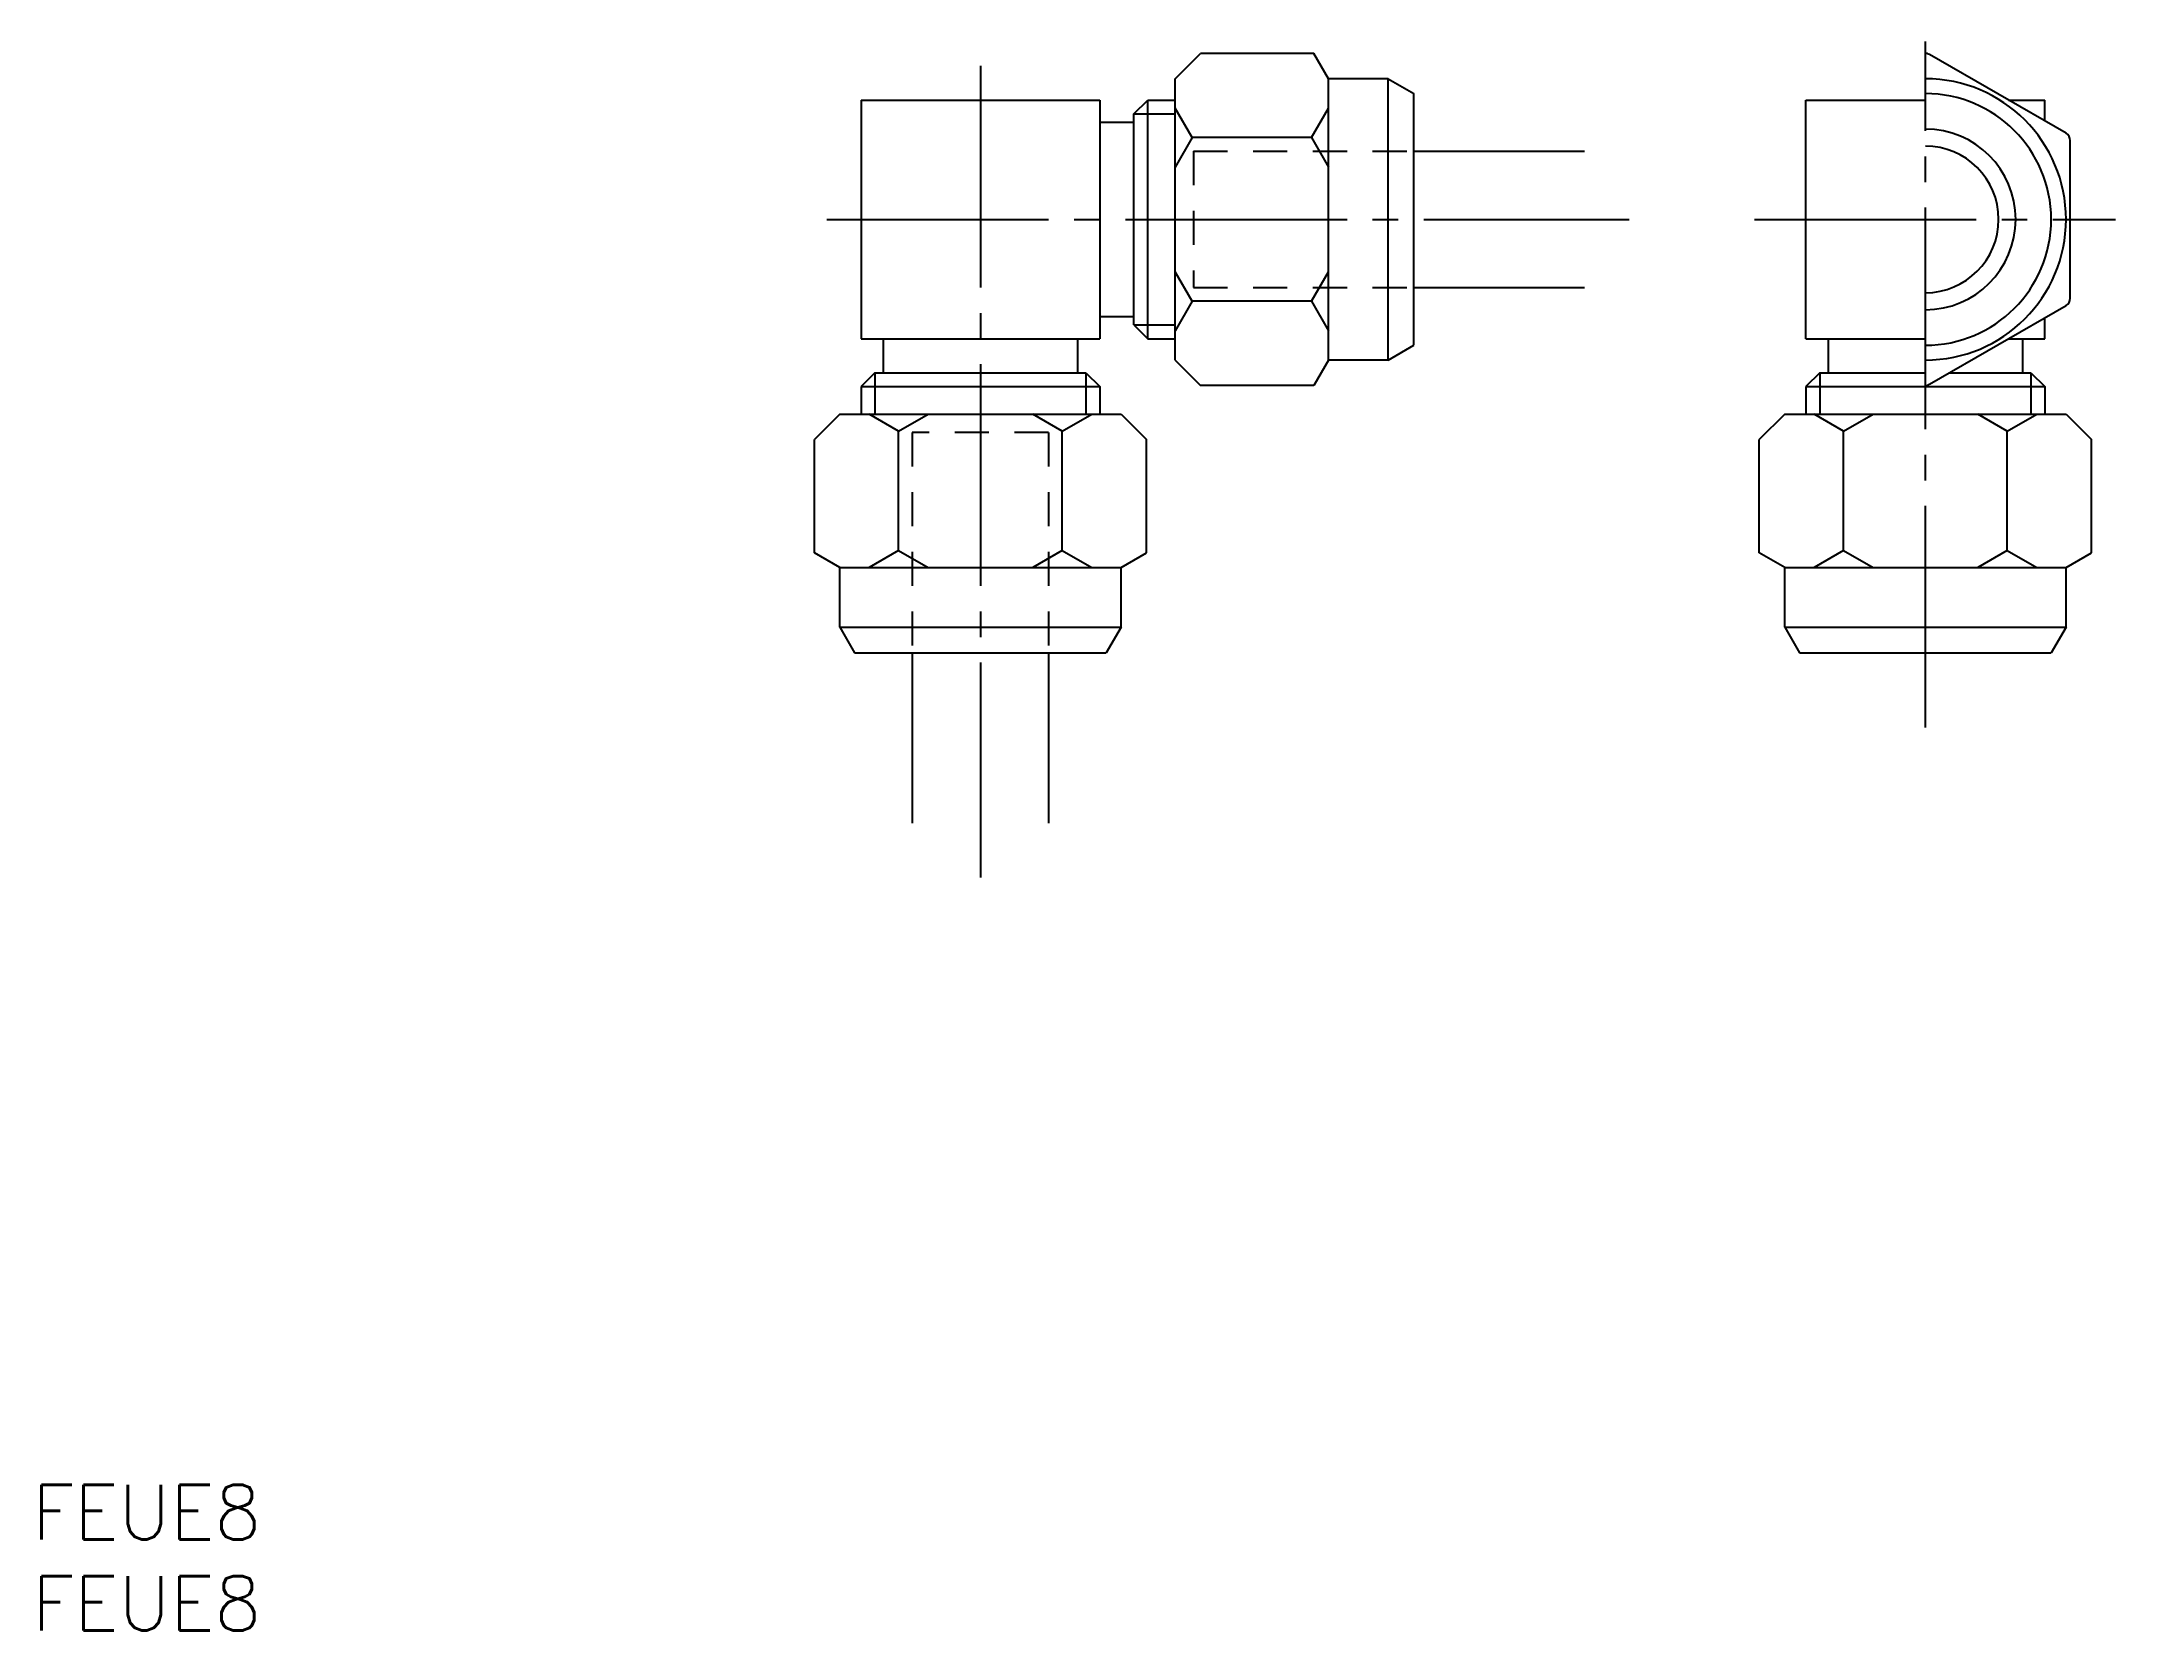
# Model space of a CAD drawing. Extents: x 25 to 147, y 98 to 191.
import ezdxf

# ---------------------------------------------------------------- set-up
doc = ezdxf.new("R2010")
doc.units = 0
doc.linetypes.add('CENTER', pattern=[17.5, 13, -1.5, 1.5, -1.5])
doc.linetypes.add('DASHED', pattern=[3.5, 2, -1.5])
doc.layers.get('0').update_dxf_attribs({"linetype": 'CONTINUOUS'})
doc.layers.add('CENTER', color=1, linetype='CENTER')
doc.styles.get("Standard").update_dxf_attribs({"font": 'txt.shx', "bigfont": '@extfont2.shx'})

msp = doc.modelspace()

# ---------------------------------------------------------------- linework, layer by layer
at = {"color": 7, "linetype": 'CONTINUOUS'}
for p, q in [((91.76, 188.82), (93.25, 190.31)), ((99.9, 190.31), (93.25, 190.31)), ((100.76, 188.82), (99.9, 190.31)), ((144.01, 185.62), (136.01, 190.24)), ((91.76, 172.32), (91.76, 188.82)), ((100.76, 172.32), (100.76, 188.82)), ((104.26, 188.82), (100.76, 188.82)), ((104.26, 172.32), (104.26, 188.82)), ((104.26, 188.82), (105.76, 187.95)), ((73.34, 187.57), (73.34, 173.57)), ((73.34, 187.57), (87.34, 187.57)), ((87.34, 187.57), (87.34, 173.57)), ((89.34, 186.76), (90.15, 187.57)), ((90.15, 173.57), (90.15, 187.57)), ((90.15, 187.57), (91.76, 187.57)), ((105.76, 173.19), (105.76, 187.95)), ((128.76, 187.57), (135.76, 187.57)), ((128.76, 173.57), (128.76, 187.57)), ((140.63, 187.57), (142.76, 187.57)), ((142.76, 186.34), (142.76, 187.57)), ((87.34, 186.27), (89.34, 186.27)), ((89.34, 174.38), (89.34, 186.76)), ((92.76, 185.37), (91.76, 187.1)), ((99.76, 185.37), (100.76, 187.1)), ((92.76, 185.37), (91.76, 183.64)), ((99.76, 185.37), (92.76, 185.37)), ((99.76, 185.37), (100.76, 183.64)), ((144.26, 175.95), (144.26, 185.19)), ((105.76, 184.57), (115.76, 184.57)), ((92.76, 175.77), (91.76, 177.5)), ((99.76, 175.77), (100.76, 177.5)), ((105.76, 176.57), (115.76, 176.57)), ((92.76, 175.77), (91.76, 174.04)), ((99.76, 175.77), (92.76, 175.77)), ((99.76, 175.77), (100.76, 174.04)), ((136.01, 170.9), (144.01, 175.52)), ((87.34, 174.87), (89.34, 174.87)), ((89.34, 174.38), (90.15, 173.57)), ((142.76, 173.57), (142.76, 174.8)), ((73.34, 173.57), (87.34, 173.57)), ((74.64, 173.57), (74.64, 171.57)), ((86.04, 173.57), (86.04, 171.57)), ((90.15, 173.57), (91.76, 173.57)), ((104.26, 172.32), (105.76, 173.19)), ((128.76, 173.57), (135.76, 173.57)), ((130.06, 173.57), (130.06, 171.57)), ((140.63, 173.57), (142.76, 173.57)), ((141.46, 173.57), (141.46, 171.57)), ((74.15, 171.57), (73.34, 170.76)), ((74.15, 171.57), (86.53, 171.57)), ((86.53, 171.57), (87.34, 170.76)), ((91.76, 172.32), (93.25, 170.83)), ((100.76, 172.32), (99.9, 170.83)), ((104.26, 172.32), (100.76, 172.32)), ((129.57, 171.57), (128.76, 170.76)), ((129.57, 171.57), (135.76, 171.57)), ((137.17, 171.57), (141.95, 171.57)), ((141.95, 171.57), (142.76, 170.76)), ((73.34, 170.76), (87.34, 170.76)), ((73.34, 170.76), (73.34, 169.15)), ((87.34, 170.76), (87.34, 169.15)), ((99.9, 170.83), (93.25, 170.83)), ((128.76, 170.76), (142.76, 170.76)), ((128.76, 170.76), (128.76, 169.15)), ((142.76, 170.76), (142.76, 169.15)), ((72.09, 169.15), (70.6, 167.66)), ((72.09, 169.15), (88.59, 169.15)), ((75.54, 168.15), (73.81, 169.15)), ((75.54, 168.15), (77.27, 169.15)), ((85.14, 168.15), (83.41, 169.15)), ((85.14, 168.15), (86.87, 169.15)), ((88.59, 169.15), (90.08, 167.66)), ((127.51, 169.15), (126.02, 167.66)), ((127.51, 169.15), (144.01, 169.15)), ((130.96, 168.15), (129.23, 169.15)), ((130.96, 168.15), (132.69, 169.15)), ((140.56, 168.15), (138.83, 169.15)), ((140.56, 168.15), (142.29, 169.15)), ((144.01, 169.15), (145.5, 167.66)), ((75.54, 161.15), (75.54, 168.15)), ((85.14, 161.15), (85.14, 168.15)), ((130.96, 161.15), (130.96, 168.15)), ((140.56, 161.15), (140.56, 168.15)), ((70.6, 161.01), (70.6, 167.66)), ((90.08, 161.01), (90.08, 167.66)), ((126.02, 161.01), (126.02, 167.66)), ((145.5, 161.01), (145.5, 167.66)), ((72.09, 160.15), (70.6, 161.01)), ((75.54, 161.15), (73.81, 160.15)), ((75.54, 161.15), (77.27, 160.15)), ((85.14, 161.15), (83.41, 160.15)), ((85.14, 161.15), (86.87, 160.15)), ((88.59, 160.15), (90.08, 161.01)), ((127.51, 160.15), (126.02, 161.01)), ((130.96, 161.15), (129.23, 160.15)), ((130.96, 161.15), (132.69, 160.15)), ((140.56, 161.15), (138.83, 160.15)), ((140.56, 161.15), (142.29, 160.15)), ((144.01, 160.15), (145.5, 161.01)), ((72.09, 160.15), (88.59, 160.15)), ((72.09, 156.65), (72.09, 160.15)), ((88.59, 156.65), (88.59, 160.15)), ((127.51, 160.15), (144.01, 160.15)), ((127.51, 156.65), (127.51, 160.15)), ((144.01, 156.65), (144.01, 160.15)), ((72.09, 156.65), (72.95, 155.15)), ((72.09, 156.65), (88.59, 156.65)), ((88.59, 156.65), (87.72, 155.15)), ((127.51, 156.65), (128.37, 155.15)), ((127.51, 156.65), (144.01, 156.65)), ((144.01, 156.65), (143.14, 155.15)), ((72.95, 155.15), (87.72, 155.15)), ((76.34, 155.15), (76.34, 145.15)), ((84.34, 155.15), (84.34, 145.15)), ((128.37, 155.15), (143.14, 155.15))]:
    msp.add_line(p, q, dxfattribs=at)
at = {"color": 3, "linetype": 'CONTINUOUS'}
for p, q in [((89.34, 186.76), (91.76, 186.76)), ((89.34, 174.38), (91.76, 174.38)), ((74.15, 171.57), (74.15, 169.15)), ((86.53, 171.57), (86.53, 169.15)), ((129.57, 171.57), (129.57, 169.15)), ((141.95, 171.57), (141.95, 169.15))]:
    msp.add_line(p, q, dxfattribs=at)
at = {"color": 3, "linetype": 'DASHED'}
for p, q in [((92.84, 184.57), (105.76, 184.57)), ((92.84, 184.57), (92.84, 176.57)), ((92.84, 176.57), (105.76, 176.57)), ((76.34, 168.07), (76.34, 155.15)), ((84.34, 168.07), (76.34, 168.07)), ((84.34, 168.07), (84.34, 155.15))]:
    msp.add_line(p, q, dxfattribs=at)
at = {"color": 7, "linetype": 'CONTINUOUS'}
for centre, radius, start, end in [((135.76, 189.81), 0.5, 60, 90), ((135.76, 180.57), 8.25, 270, 90), ((135.76, 180.57), 7.38, 270, 90), ((135.76, 180.57), 5.3, 270, 90), ((143.76, 185.19), 0.5, 0, 60), ((135.76, 180.57), 4.3, 270, 90), ((143.76, 175.95), 0.5, 300, 0), ((135.76, 171.33), 0.5, 270, 300)]:
    msp.add_arc(centre, radius, start, end, dxfattribs=at)
at = {"layer": 'CENTER', "color": 1, "linetype": 'CENTER'}
for p, q in [((135.76, 150.76), (135.76, 191.01)), ((80.34, 189.57), (80.34, 141.96)), ((71.34, 180.57), (118.39, 180.57)), ((125.74, 180.57), (146.91, 180.57))]:
    msp.add_line(p, q, dxfattribs=at)

# ---------------------------------------------------------------- texts
at = {"color": 7, "linetype": 'CONTINUOUS'}
for p in [(24.72, 103.14), (24.72, 97.79)]:
    msp.add_text('FEUE8', height=3.2, dxfattribs=at).set_placement(p)

doc.saveas('drawing.dxf')
